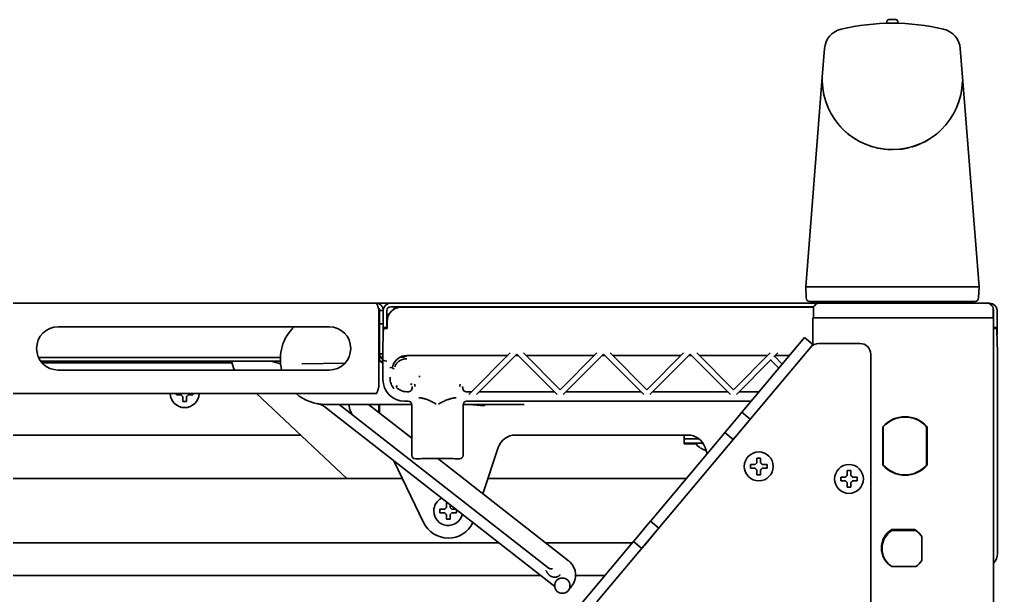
# Model space of a CAD drawing. Header units: inches. Extents: x 885 to 6823, y 710 to 5493.
# Drawn here: x 2995.1 to 3265.9, y 5333.2 to 5492.6 of the extents above; entities that cross this region are included whole.
import ezdxf

# ---------------------------------------------------------------- set-up
doc = ezdxf.new("R2010")
doc.units = ezdxf.units.IN
doc.layers.add('1', color=7, linetype='Continuous', true_color=0xffffff)

msp = doc.modelspace()

# ---------------------------------------------------------------- linework, layer by layer
at = {"layer": '1', "color": 7, "linetype": 'Continuous', "lineweight": 35}
for p, q in [((3235.28, 5492.07), (3235.28, 5491.81)), ((3238.28, 5491.81), (3238.28, 5492.07)), ((3217.98, 5484.56), (3217.35, 5476.63)), ((3256.21, 5476.63), (3255.58, 5484.56)), ((3217.35, 5476.63), (3212.79, 5418.58)), ((3217.35, 5476.63), (3217.36, 5475.58)), ((3256.21, 5476.63), (3260.78, 5418.58)), ((3221.32, 5464.25), (3221.32, 5464.25)), ((3221.32, 5464.25), (3221.32, 5464.25)), ((3221.32, 5464.25), (3221.32, 5464.25)), ((3221.32, 5464.25), (3221.32, 5464.25)), ((3221.32, 5464.25), (3221.32, 5464.25)), ((3221.32, 5464.25), (3221.32, 5464.25)), ((3221.32, 5464.25), (3221.32, 5464.25)), ((3221.32, 5464.25), (3221.32, 5464.25)), ((3221.32, 5464.25), (3221.32, 5464.25)), ((3221.32, 5464.25), (3221.32, 5464.25)), ((3221.32, 5464.25), (3221.32, 5464.25)), ((3221.32, 5464.25), (3221.32, 5464.25)), ((3221.32, 5464.25), (3221.32, 5464.25)), ((3221.32, 5464.25), (3221.32, 5464.25)), ((3221.32, 5464.25), (3221.32, 5464.25)), ((3221.32, 5464.25), (3221.32, 5464.25)), ((3221.32, 5464.25), (3221.32, 5464.25)), ((3221.32, 5464.25), (3221.32, 5464.25)), ((3221.32, 5464.25), (3221.32, 5464.25)), ((3221.32, 5464.25), (3221.32, 5464.25)), ((3221.32, 5464.25), (3221.32, 5464.25)), ((3221.32, 5464.25), (3221.32, 5464.25)), ((3221.32, 5464.25), (3221.32, 5464.25)), ((3221.32, 5464.25), (3221.32, 5464.25)), ((3221.32, 5464.25), (3221.32, 5464.25)), ((3221.32, 5464.25), (3221.32, 5464.25)), ((3221.32, 5464.25), (3221.32, 5464.25)), ((3221.32, 5464.25), (3221.32, 5464.25)), ((3242.29, 5457.38), (3242.3, 5457.38)), ((3234.48, 5456.72), (3234.66, 5456.7)), ((3234.66, 5456.7), (3234.67, 5456.7)), ((3235.49, 5456.62), (3235.6, 5456.62)), ((3236.74, 5456.58), (3236.76, 5456.58)), ((3241.39, 5457.14), (3241.4, 5457.14)), ((3212.79, 5418.58), (3212.89, 5415.55)), ((3237.3, 5418.58), (3236.26, 5418.58)), ((3260.78, 5418.58), (3260.67, 5415.55)), ((3093.78, 5414.08), (2789.78, 5414.08)), ((2998.33, 5414.08), (2998.33, 5414.26)), ((3000.62, 5414.26), (3000.62, 5414.08)), ((3002.43, 5414.08), (3002.43, 5414.18)), ((3003.83, 5414.08), (3003.83, 5414.18)), ((3004.25, 5414.08), (3004.25, 5414.18)), ((3006.71, 5414.08), (3006.71, 5414.26)), ((3009.48, 5414.08), (3009.48, 5414.26)), ((3031.24, 5414.08), (3031.24, 5414.26)), ((3093.78, 5414.08), (3094.28, 5414.08)), ((3094.28, 5414.08), (3097.78, 5414.08)), ((3216.32, 5414.08), (3097.78, 5414.08)), ((3216.04, 5414.58), (3216.04, 5414.08)), ((3216.32, 5414.08), (3216.51, 5414.08)), ((3263.06, 5414.08), (3216.51, 5414.08)), ((3227.45, 5414.13), (3227.45, 5414.08)), ((3227.55, 5414.08), (3227.55, 5414.08)), ((3227.55, 5414.08), (3227.55, 5414.08)), ((3237.3, 5414.58), (3236.26, 5414.58)), ((3257.52, 5414.08), (3257.52, 5414.58)), ((3263.24, 5414.08), (3263.06, 5414.08)), ((3263.78, 5414.08), (3263.24, 5414.08)), ((3094.58, 5412.08), (3094.58, 5391.08)), ((3094.78, 5408.33), (3094.78, 5412.08)), ((3095.78, 5412.08), (3094.78, 5412.08)), ((3095.78, 5408.33), (3095.78, 5412.08)), ((3096.78, 5412.08), (3096.78, 5407.83)), ((3097.9, 5411.7), (3097.62, 5411.42)), ((3214.99, 5413.08), (3097.78, 5413.08)), ((3098.44, 5412.25), (3098.17, 5411.97)), ((3214.96, 5413.01), (3100.86, 5413.01)), ((3180.78, 5413.01), (3180.78, 5413.08)), ((3214.91, 5412.67), (3214.91, 5410.08)), ((3215.61, 5413.79), (3215.2, 5413.37)), ((3264.36, 5413.37), (3263.95, 5413.79)), ((3264.66, 5410.08), (3264.66, 5412.67)), ((3264.78, 5410.08), (3264.78, 5412.08)), ((3265.78, 5412.08), (3265.78, 5405.33)), ((3265.78, 5407.83), (3265.78, 5412.08)), ((3094.59, 5409.34), (3094.61, 5409.42)), ((3094.78, 5409.58), (3094.73, 5409.58)), ((3096.83, 5409.58), (3096.78, 5409.58)), ((3096.86, 5409.01), (3096.86, 5407.08)), ((3216.58, 5410.08), (3214.78, 5410.08)), ((3214.78, 5402.45), (3214.78, 5410.08)), ((3216.58, 5410.08), (3216.51, 5410.08)), ((3262.98, 5410.08), (3216.58, 5410.08)), ((3264.78, 5410.08), (3262.98, 5410.08)), ((3264.66, 5410.08), (3263.06, 5410.08)), ((3264.78, 5260.05), (3264.78, 5410.08)), ((3005.78, 5407.58), (3080.78, 5407.58)), ((3094.78, 5400.08), (3094.78, 5408.33)), ((3095.78, 5408.33), (3094.78, 5408.33)), ((3095.7, 5400.5), (3095.8, 5406.36)), ((3095.78, 5408.33), (3095.78, 5407.83)), ((3095.78, 5407.83), (3095.78, 5407.33)), ((3096.78, 5407.33), (3095.78, 5407.33)), ((3095.78, 5405.33), (3095.78, 5407.33)), ((3095.84, 5406.98), (3095.81, 5406.78)), ((3096.59, 5407.08), (3096.86, 5407.08)), ((3096.78, 5407.33), (3096.78, 5407.83)), ((3096.78, 5407.08), (3096.78, 5407.33)), ((3264.78, 5407.33), (3265.78, 5407.33)), ((3264.97, 5407.08), (3264.78, 5407.08)), ((3265.72, 5406.98), (3265.75, 5406.78)), ((3265.76, 5406.36), (3265.86, 5400.5)), ((3265.78, 5407.33), (3265.78, 5407.83)), ((3265.78, 5407.04), (3265.78, 5407.33)), ((3265.78, 5405.33), (3265.78, 5407.04)), ((3094.58, 5405.48), (3094.78, 5405.48)), ((3212.48, 5404.58), (3210.55, 5402.28)), ((3214.78, 5402.65), (3212.48, 5404.58)), ((3213.98, 5403.42), (3213.86, 5403.42)), ((3213.98, 5403.33), (3213.98, 5403.42)), ((3213.98, 5403.42), (3214.12, 5403.21)), ((3130.97, 5400.33), (3119.47, 5388.83)), ((3134.59, 5400.33), (3144.78, 5390.14)), ((3144.78, 5390.14), (3154.97, 5400.33)), ((3154.98, 5331.39), (3214.12, 5401.87)), ((3158.59, 5400.33), (3168.78, 5390.14)), ((3168.78, 5390.14), (3178.97, 5400.33)), ((3182.59, 5400.33), (3192.78, 5390.14)), ((3192.78, 5390.14), (3202.97, 5400.33)), ((3195.77, 5384.66), (3210.55, 5402.28)), ((3205.09, 5400.33), (3203.97, 5399.21)), ((3214.78, 5402.65), (3214.12, 5401.87)), ((3214.62, 5402.46), (3214.67, 5402.38)), ((3216.42, 5402.94), (3227.78, 5402.94)), ((3000.33, 5399.08), (3067.29, 5399.08)), ((3000.91, 5398.08), (3067.29, 5398.08)), ((3067.35, 5397.29), (3064.71, 5398.08)), ((3094.78, 5400.08), (3094.78, 5398.58)), ((3095.69, 5400.08), (3094.78, 5400.08)), ((3095.68, 5399.45), (3095.05, 5399.08)), ((3095.68, 5392.98), (3095.68, 5397.67)), ((3100.48, 5399.16), (3100.52, 5399.08)), ((3100.58, 5399.08), (3100.58, 5399.21)), ((3100.68, 5399.25), (3100.68, 5399.08)), ((3100.74, 5399.08), (3100.88, 5399.33)), ((3101.46, 5399.18), (3100.79, 5399.18)), ((3101.3, 5399.46), (3101.52, 5399.08)), ((3101.58, 5399.08), (3101.58, 5399.49)), ((3101.76, 5399.53), (3101.82, 5399.55)), ((3101.82, 5399.55), (3101.82, 5399.56)), ((3101.82, 5399.55), (3101.98, 5399.28)), ((3101.98, 5399.28), (3101.98, 5399.57)), ((3102.08, 5399.28), (3102.26, 5399.58)), ((3102.08, 5399.28), (3102.08, 5399.58)), ((3130.22, 5399.58), (3102.28, 5399.58)), ((3132.78, 5400.02), (3121.59, 5388.83)), ((3133.22, 5399.58), (3132.34, 5399.58)), ((3143.97, 5388.83), (3132.78, 5400.02)), ((3154.22, 5399.58), (3135.34, 5399.58)), ((3156.78, 5400.02), (3145.59, 5388.83)), ((3157.22, 5399.58), (3156.34, 5399.58)), ((3167.97, 5388.83), (3156.78, 5400.02)), ((3178.22, 5399.58), (3159.34, 5399.58)), ((3180.78, 5400.02), (3169.59, 5388.83)), ((3181.22, 5399.58), (3180.34, 5399.58)), ((3191.97, 5388.83), (3180.78, 5400.02)), ((3202.22, 5399.58), (3183.34, 5399.58)), ((3203.26, 5398.51), (3193.59, 5388.83)), ((3205.34, 5396.07), (3203.09, 5398.33)), ((3204.15, 5399.39), (3206.31, 5397.23)), ((3208.29, 5399.58), (3204.34, 5399.58)), ((3230.78, 5399.94), (3230.78, 5322.94)), ((3265.89, 5397.67), (3265.89, 5344.86)), ((3001.31, 5397.58), (3053.91, 5397.58)), ((3080.78, 5395.58), (3005.78, 5395.58)), ((3085.16, 5397.48), (3073.28, 5397.28)), ((3097.58, 5396.28), (3098.3, 5396.17)), ((3105.78, 5393.57), (3105.78, 5393.94)), ((3102.28, 5389.58), (3102.78, 5389.58)), ((3118.78, 5389.58), (3120.22, 5389.58)), ((3122.34, 5389.58), (3143.22, 5389.58)), ((3146.34, 5389.58), (3167.22, 5389.58)), ((3170.34, 5389.58), (3191.22, 5389.58)), ((3194.34, 5389.58), (3199.9, 5389.58)), ((3093.78, 5389.08), (2789.78, 5389.08)), ((3038.48, 5388.68), (3038.48, 5389.08)), ((3043.08, 5389.08), (3043.08, 5388.68)), ((3085.68, 5365.58), (3060.69, 5389.08)), ((3101.67, 5386.98), (3102.68, 5386.98)), ((3118.88, 5386.98), (3197.71, 5386.98)), ((3143.27, 5335.65), (3079.71, 5385.31)), ((3103.67, 5386.08), (3079.78, 5386.08)), ((3083.6, 5386.08), (3141.39, 5340.93)), ((3103.68, 5376.74), (3091.72, 5386.08)), ((3094.53, 5383.88), (3094.53, 5386.08)), ((3094.78, 5386.08), (3094.78, 5383.69)), ((3103.68, 5385.98), (3103.68, 5371.98)), ((3134.78, 5386.08), (3117.89, 5386.08)), ((3117.89, 5385.98), (3117.89, 5371.98)), ((3119.51, 5386.08), (3123.83, 5385.7)), ((3123.83, 5385.7), (3123.86, 5386.08)), ((3195.77, 5384.66), (3195.13, 5383.9)), ((3194.48, 5383.13), (3191.05, 5379.04)), ((3195.13, 5383.9), (3194.48, 5383.13)), ((3197.43, 5381.97), (3195.13, 5383.9)), ((3191.05, 5379.04), (3190.4, 5378.27)), ((3196.78, 5381.2), (3193.34, 5377.11)), ((3234.18, 5369.25), (3234.18, 5379.91)), ((3234.28, 5369.29), (3234.28, 5379.87)), ((3246.28, 5379.87), (3246.28, 5369.29)), ((3246.38, 5379.91), (3246.38, 5369.25)), ((2810.64, 5377.58), (3072.92, 5377.58)), ((3132.38, 5377.58), (3180.18, 5377.58)), ((3189.76, 5377.5), (3170.48, 5354.52)), ((3179.08, 5376.58), (3179.08, 5377.58)), ((3179.08, 5376.58), (3183.08, 5376.58)), ((3179.08, 5376.58), (3179.08, 5375.38)), ((3183.08, 5376.58), (3179.08, 5376.58)), ((3183.18, 5376.58), (3183.08, 5376.58)), ((3183.18, 5376.58), (3183.08, 5376.58)), ((3190.4, 5378.27), (3189.76, 5377.5)), ((3192.7, 5376.34), (3190.4, 5378.27)), ((3123.36, 5361.36), (3127.64, 5374.17)), ((3183.08, 5375.38), (3179.08, 5375.38)), ((3179.08, 5375.38), (3179.08, 5375.18)), ((3182.39, 5375.18), (3179.08, 5375.18)), ((3184.32, 5375.38), (3183.08, 5375.38)), ((3183.78, 5373.9), (3183.78, 5373.94)), ((3184.92, 5374.17), (3185.5, 5372.43)), ((3185.08, 5373.39), (3185.18, 5373.38)), ((3105.28, 5370.98), (3104.68, 5370.98)), ((3105.78, 5370.99), (3105.78, 5371.03)), ((3118.45, 5365.2), (3110.87, 5371.12)), ((3115.78, 5370.99), (3115.78, 5371.03)), ((3116.89, 5370.98), (3116.28, 5370.98)), ((3098.73, 5370.45), (3106.93, 5353.39)), ((3197.48, 5368.92), (3197.48, 5369.42)), ((3197.48, 5368.42), (3197.48, 5368.92)), ((3202.08, 5369.42), (3202.08, 5368.92)), ((3202.08, 5368.92), (3202.08, 5368.42)), ((3101.06, 5365.58), (2782.5, 5365.58)), ((3118.45, 5365.2), (3120.66, 5363.47)), ((3179.75, 5365.58), (3124.77, 5365.58)), ((3222.48, 5365.44), (3222.48, 5365.94)), ((3222.48, 5364.94), (3222.48, 5365.44)), ((3227.08, 5365.94), (3227.08, 5365.44)), ((3227.08, 5365.44), (3227.08, 5364.94)), ((3120.66, 5363.47), (3145.32, 5344.2)), ((3111.48, 5356.58), (3111.48, 5357.08)), ((3113.28, 5358.88), (3113.47, 5358.88)), ((3111.48, 5356.08), (3111.48, 5356.58)), ((3116.08, 5356.89), (3116.08, 5356.58)), ((3116.08, 5356.58), (3116.08, 5356.08)), ((3170.48, 5354.52), (3169.83, 5353.76)), ((3169.19, 5352.99), (3165.75, 5348.89)), ((3169.83, 5353.76), (3169.19, 5352.99)), ((3172.13, 5351.83), (3169.83, 5353.76)), ((3165.75, 5348.89), (3165.11, 5348.13)), ((3171.49, 5351.06), (3168.05, 5346.96)), ((3236.61, 5351.48), (3242.96, 5351.48)), ((3243.25, 5351.18), (3236.61, 5351.18)), ((3244.93, 5342.87), (3244.93, 5349.5)), ((2755.76, 5347.73), (3127.8, 5347.73)), ((3140.8, 5347.73), (3164.78, 5347.73)), ((3149.68, 5329.74), (3164.47, 5347.36)), ((3165.11, 5348.13), (3164.47, 5347.36)), ((3167.41, 5346.2), (3165.11, 5348.13)), ((3233.93, 5346.18), (3233.75, 5346.33)), ((3145.32, 5344.2), (3147.11, 5342.8)), ((3234.46, 5343.72), (3234.23, 5343.92)), ((3236.61, 5341.18), (3243.25, 5341.18)), ((3236.61, 5341.18), (3236.61, 5341.18)), ((2744.24, 5338.73), (3139.32, 5338.73)), ((3149.03, 5338.73), (3157.23, 5338.73))]:
    msp.add_line(p, q, dxfattribs=at)
for centre, radius in [((3199.78, 5368.92), 4), ((3224.78, 5365.44), 4), ((3145.38, 5335.91), 2.12)]:
    msp.add_circle(centre, radius, dxfattribs=at)
for centre, radius, start, end in [((3235.78, 5492.07), 0.5, 90.9471, 180), ((3236.78, 5431.58), 61, 89.0529, 90.9471), ((3237.78, 5492.07), 0.5, 0, 89.0529), ((3223.96, 5484.09), 6, 103.308, 175.5), ((3236.78, 5429.88), 61.7, 76.692, 103.308), ((3235.03, 5491.81), 0.25, 275.9018, 0), ((3238.53, 5491.81), 0.25, 180, 263.2176), ((3249.6, 5484.09), 6, 4.5, 76.692), ((3236.78, 5476), 19.42, 181.246, 358.754), ((3097.78, 5412.08), 2, 90, 180), ((3213.89, 5415.58), 1, 182, 270), ((3216.32, 5413.08), 1, 90, 135), ((3259.67, 5415.58), 1, 270, 358), ((3263.24, 5413.08), 1, 45, 90), ((3263.78, 5412.08), 2, 0, 90), ((3097.78, 5412.08), 1, 90, 180), ((3187.79, 5411.08), 2, 73.6105, 90), ((3208.77, 5411.08), 2, 90, 106.3895), ((3213.78, 5411.08), 2, 74.212, 90), ((3215.91, 5412.67), 1, 135, 180), ((3263.66, 5412.67), 1, 0, 45), ((3263.78, 5412.08), 1, 0, 28.9561), ((3005.78, 5401.58), 6, 90, 270), ((3079.78, 5398.58), 12.5, 133.9458, 193.8858), ((3080.78, 5401.58), 6, 270, 90), ((3216.42, 5399.94), 3, 90, 140), ((3227.78, 5399.94), 3, 0, 90), ((3061.78, 5399.04), 8, 186.8806, 205.6126), ((3096.78, 5400.08), 2, 210, 270), ((3102.28, 5395.58), 4, 90, 160.7779), ((3101.5, 5400.23), 0.75, 270, 290), ((3102.28, 5393.58), 4, 244.1432, 270), ((3102.78, 5390.58), 1, 270, 342.5901), ((3126.71, 5391), 9.68, 176.1929, 179.7923), ((3118.78, 5390.58), 1, 197.4099, 270), ((3040.78, 5389.18), 4, 181.4344, 358.5713), ((3079.78, 5398.58), 12.5, 229.4625, 270), ((3076.64, 5381.37), 5, 52, 79.6498), ((3240.28, 5374.58), 8.1, 41.1416, 138.8584), ((3240.28, 5374.58), 8, 41.4096, 138.5904), ((3132.38, 5372.58), 5, 90, 161.5159), ((3180.18, 5372.58), 5, 18.4841, 90), ((3186.28, 5378), 4.8, 213.082, 238.6273), ((3240.28, 5374.58), 8.1, 221.1416, 318.8584), ((3240.28, 5374.58), 8, 221.4096, 318.5904), ((3113.78, 5356.58), 4, 117.4387, 180), ((3113.78, 5356.58), 4, 180, 346.5619), ((3113.78, 5356.68), 7.6, 205.6768, 334.0256), ((3239.78, 5346.33), 6.05, 121.6532, 238.3468), ((3239.93, 5346.18), 6, 123.5573, 236.4427), ((3253.28, 5353.58), 10.66, 191.3638, 193.0143), ((3239.78, 5346.33), 6.05, 31.6532, 58.3468), ((3239.93, 5346.18), 6, 33.5573, 56.4427), ((3144.04, 5338.86), 5, 321.5879, 45.8177), ((3239.93, 5346.18), 6, 303.5573, 326.4427), ((3226.31, 5273.62), 100, 141.5879, 142.4179)]:
    msp.add_arc(centre, radius, start, end, dxfattribs=at)
for centre, major_axis, ratio, start_param, end_param in [((3100.86, 5409.01), (-2.83, 2.83), 0.999695, 5.497939, 7.068431), ((3099.03, 5410), (1.85, -0.77), 0.999955, 2.748909, 3.534276), ((3099.86, 5410.83), (0.77, -1.85), 0.999955, 2.748909, 3.534276), ((3095.82, 5405.3), (0, -1.5), 0.017455, 3.281219, 3.926991), ((3096.59, 5406.98), (0.75, 0), 0.140541, 1.570796, 3.124139), ((3264.97, 5406.98), (0.75, 0), 0.140541, 0.017453, 1.570796), ((3265.74, 5405.3), (0, -1.5), 0.017455, 2.356194, 3.001966), ((3095.75, 5397.67), (0, -4), 0.017455, 3.926991, 4.712389), ((3265.82, 5397.67), (0, -4), 0.017455, 1.570796, 2.356194), ((3098.79, 5396.1), (0.486, -0.116), 0.35106, 3.384513, 4.795818), ((3101.68, 5392.98), (4.24, 4.24), 0.999695, 2.356347, 3.926839), ((3109.85, 5400.08), (-11.14, -9.63), 0.512356, 5.866763, 6.300074), ((3099.68, 5391.18), (0.343, 0.363), 0.244008, 1.318023, 2.872257), ((3103.35, 5391.57), (-0.499, 0.027), 0.287315, 3.530472, 4.728208), ((3102.68, 5385.98), (0.707, 0.707), 0.999695, 5.497939, 7.068431), ((3118.89, 5385.98), (0.707, -0.707), 0.999695, 2.356347, 3.926839), ((3104.68, 5371.98), (-0.707, -0.707), 0.999695, 5.497939, 7.068431), ((3105.28, 5370.99), (0.5, 0), 0.017455, 4.712389, 6.283185), ((3110.78, 5371.03), (5, 0), 0.017455, 0, 3.141593), ((3116.28, 5370.99), (0.5, 0), 0.017455, 3.141593, 4.712389), ((3116.88, 5371.98), (-0.707, 0.707), 0.999695, 2.356347, 3.926839), ((3261.88, 5344.86), (3.46, -2), 0.999797, 6.045282, 6.806696)]:
    msp.add_ellipse(centre, major_axis=major_axis, ratio=ratio, start_param=start_param, end_param=end_param, dxfattribs=at)
for points, knots in [([(3221.73, 5463.72), (3221.74, 5463.72), (3221.79, 5463.66), (3221.85, 5463.58), (3221.9, 5463.52)], [0, 0, 0, 0, 0.075441, 1, 1, 1, 1]), ([(3221.83, 5463.61), (3221.91, 5463.52), (3222.05, 5463.34), (3222.26, 5463.1), (3222.43, 5462.92), (3222.5, 5462.84), (3222.51, 5462.82), (3222.52, 5462.82)], [0, 0, 0, 0, 0.2265, 0.456481, 0.686755, 0.919329, 1, 1, 1, 1]), ([(3223.83, 5461.53), (3223.91, 5461.46), (3224.07, 5461.32), (3224.28, 5461.14), (3224.38, 5461.05), (3224.4, 5461.04)], [0, 0, 0, 0, 0.479825, 0.929008, 1, 1, 1, 1]), ([(3224.4, 5461.04), (3224.5, 5460.96), (3224.68, 5460.81), (3224.91, 5460.63), (3225.03, 5460.54), (3225.06, 5460.52), (3225.07, 5460.51)], [0, 0, 0, 0, 0.301049, 0.607571, 0.918471, 1, 1, 1, 1]), ([(3248.47, 5460.49), (3248.47, 5460.49), (3248.47, 5460.49), (3248.47, 5460.49), (3248.47, 5460.49), (3248.47, 5460.49), (3248.47, 5460.49), (3248.48, 5460.5), (3248.57, 5460.57), (3248.69, 5460.66), (3248.78, 5460.73), (3248.78, 5460.74)], [0, 0, 0, 0, 0.000298, 0.002083, 0.004744, 0.010216, 0.027519, 0.164567, 0.568385, 0.993634, 1, 1, 1, 1]), ([(3248.78, 5460.74), (3248.87, 5460.8), (3249.04, 5460.94), (3249.25, 5461.11), (3249.35, 5461.2), (3249.37, 5461.21)], [0, 0, 0, 0, 0.485732, 0.936468, 1, 1, 1, 1]), ([(3249.37, 5461.21), (3249.46, 5461.29), (3249.64, 5461.45), (3249.84, 5461.63), (3249.93, 5461.71), (3249.96, 5461.73)], [0, 0, 0, 0, 0.360216, 0.72698, 1, 1, 1, 1]), ([(3226.13, 5459.76), (3226.13, 5459.76), (3226.13, 5459.76), (3226.13, 5459.76), (3226.13, 5459.76), (3226.13, 5459.76), (3226.14, 5459.76), (3226.21, 5459.71), (3226.43, 5459.57), (3226.75, 5459.37), (3227.09, 5459.17), (3227.29, 5459.06), (3227.37, 5459.01)], [0, 0, 0, 0, 0.001096, 0.002536, 0.005093, 0.011616, 0.042727, 0.243581, 0.454099, 0.659482, 0.858506, 1, 1, 1, 1]), ([(3227.27, 5459.07), (3227.3, 5459.05), (3227.45, 5458.97), (3227.69, 5458.84), (3227.93, 5458.72), (3228.02, 5458.67), (3228.04, 5458.66), (3228.04, 5458.66)], [0, 0, 0, 0, 0.070453, 0.339318, 0.610965, 0.889152, 1, 1, 1, 1]), ([(3230.43, 5457.65), (3230.54, 5457.61), (3230.77, 5457.54), (3231.06, 5457.44), (3231.23, 5457.39), (3231.27, 5457.38), (3231.27, 5457.38)], [0, 0, 0, 0, 0.219886, 0.49624, 0.781507, 1, 1, 1, 1]), ([(3230.49, 5457.63), (3230.52, 5457.62), (3230.62, 5457.59), (3230.7, 5457.56), (3230.75, 5457.54)], [0, 0, 0, 0, 0.405744, 1, 1, 1, 1]), ([(3242.3, 5457.38), (3242.3, 5457.38), (3242.3, 5457.38), (3242.33, 5457.39), (3242.48, 5457.44), (3242.8, 5457.54), (3243.21, 5457.67), (3243.54, 5457.79), (3243.69, 5457.85), (3243.71, 5457.86)], [0, 0, 0, 0, 0.015661, 0.120785, 0.323467, 0.543025, 0.755949, 0.960795, 1, 1, 1, 1]), ([(3243.71, 5457.86), (3243.82, 5457.9), (3244.04, 5457.99), (3244.33, 5458.11), (3244.49, 5458.18), (3244.53, 5458.19), (3244.53, 5458.19)], [0, 0, 0, 0, 0.219256, 0.495411, 0.780461, 1, 1, 1, 1]), ([(3243.77, 5457.88), (3243.81, 5457.9), (3243.87, 5457.92), (3243.93, 5457.95), (3243.96, 5457.96)], [0, 0, 0, 0, 0.563429, 1, 1, 1, 1]), ([(3245.52, 5458.66), (3245.52, 5458.66), (3245.52, 5458.66), (3245.53, 5458.67), (3245.59, 5458.7), (3245.79, 5458.8), (3246.1, 5458.96), (3246.47, 5459.17), (3246.7, 5459.31), (3246.82, 5459.38)], [0, 0, 0, 0, 0.003456, 0.044306, 0.195397, 0.401455, 0.605823, 0.80623, 1, 1, 1, 1]), ([(3245.52, 5458.66), (3245.52, 5458.66), (3245.52, 5458.66), (3245.52, 5458.66), (3245.52, 5458.66), (3245.52, 5458.66), (3245.53, 5458.66), (3245.6, 5458.7), (3245.84, 5458.82), (3246.17, 5459), (3246.51, 5459.19), (3246.71, 5459.31), (3246.79, 5459.36)], [0, 0, 0, 0, 0.001097, 0.002537, 0.005095, 0.011626, 0.042797, 0.243592, 0.454099, 0.659482, 0.858505, 1, 1, 1, 1]), ([(3246.82, 5459.38), (3246.82, 5459.38), (3246.93, 5459.44), (3247.12, 5459.57), (3247.34, 5459.7), (3247.42, 5459.76), (3247.43, 5459.76), (3247.43, 5459.76)], [0, 0, 0, 0, 0.001194, 0.299583, 0.601614, 0.911685, 1, 1, 1, 1]), ([(3232.21, 5457.13), (3232.23, 5457.12), (3232.31, 5457.1), (3232.49, 5457.06), (3232.69, 5457.02), (3232.77, 5457)], [0, 0, 0, 0, 0.206058, 0.712949, 1, 1, 1, 1]), ([(3235.51, 5456.62), (3235.52, 5456.62), (3235.58, 5456.62), (3235.83, 5456.6), (3236.07, 5456.59), (3236.18, 5456.59)], [0, 0, 0, 0, 0.295619, 0.684334, 1, 1, 1, 1]), ([(3236.17, 5456.59), (3236.15, 5456.59), (3236.09, 5456.59), (3235.98, 5456.6), (3235.82, 5456.6), (3235.68, 5456.61), (3235.6, 5456.61), (3235.57, 5456.62)], [0, 0, 0, 0, 0.064752, 0.30597, 0.547188, 0.788406, 1, 1, 1, 1]), ([(3235.85, 5456.6), (3235.86, 5456.6), (3235.92, 5456.6), (3236.02, 5456.59), (3236.15, 5456.59), (3236.27, 5456.59), (3236.34, 5456.58), (3236.37, 5456.58)], [0, 0, 0, 0, 0.070516, 0.318213, 0.565911, 0.813608, 1, 1, 1, 1]), ([(3236.56, 5456.58), (3236.67, 5456.58), (3236.8, 5456.58), (3236.92, 5456.58), (3236.93, 5456.58)], [0, 0, 0, 0, 0.911097, 1, 1, 1, 1]), ([(3238.89, 5456.7), (3238.89, 5456.7), (3238.89, 5456.7), (3238.9, 5456.7), (3239, 5456.71), (3239.28, 5456.74), (3239.7, 5456.8), (3240.16, 5456.88), (3240.62, 5456.96), (3241.01, 5457.05), (3241.29, 5457.11), (3241.38, 5457.13), (3241.39, 5457.14)], [0, 0, 0, 0, 0.002523, 0.035333, 0.143707, 0.276712, 0.393433, 0.517179, 0.63609, 0.754162, 0.875756, 1, 1, 1, 1]), ([(3238.95, 5456.7), (3238.97, 5456.71), (3239.04, 5456.71), (3239.22, 5456.73), (3239.43, 5456.76), (3239.51, 5456.78)], [0, 0, 0, 0, 0.206056, 0.712948, 1, 1, 1, 1]), ([(3236.26, 5418.58), (3233.08, 5418.58), (3226.85, 5418.58), (3219.09, 5418.58), (3213.98, 5418.58), (3212.79, 5418.58), (3212.79, 5418.58)], [0, 0, 0, 0, 0.250017, 0.500033, 0.75005, 1, 1, 1, 1]), ([(3236.26, 5414.58), (3236.16, 5414.58), (3236.07, 5414.58), (3235.88, 5414.58), (3235.79, 5414.58), (3235.51, 5414.58), (3235.32, 5414.58), (3234.76, 5414.58), (3234.39, 5414.58), (3233.28, 5414.58), (3232.54, 5414.58), (3231.08, 5414.58), (3230.36, 5414.58), (3229.29, 5414.58), (3228.93, 5414.58), (3228.49, 5414.58), (3228.4, 5414.58), (3228.23, 5414.58), (3227.96, 5414.58), (3227.7, 5414.58), (3226.84, 5414.58), (3226.16, 5414.58), (3225.18, 5414.58), (3224.86, 5414.58), (3224.38, 5414.58), (3224.22, 5414.58), (3223.9, 5414.58), (3223.75, 5414.58), (3222.97, 5414.58), (3222.38, 5414.58), (3221.25, 5414.58), (3220.71, 5414.58), (3219.93, 5414.58), (3219.68, 5414.58), (3219.38, 5414.58), (3219.32, 5414.58), (3219.2, 5414.58), (3219.02, 5414.58), (3218.84, 5414.58), (3218.27, 5414.58), (3217.84, 5414.58), (3217.06, 5414.58), (3216.69, 5414.58), (3216.28, 5414.58), (3216.16, 5414.58), (3216.04, 5414.58), (3215.96, 5414.58), (3215.93, 5414.58), (3215.74, 5414.58), (3215.6, 5414.58), (3215.2, 5414.58), (3214.97, 5414.58), (3214.58, 5414.58), (3214.42, 5414.58), (3214.22, 5414.58), (3214.16, 5414.58), (3214.09, 5414.58), (3214.07, 5414.58), (3214.02, 5414.58), (3214.01, 5414.58), (3213.92, 5414.58), (3213.89, 5414.58), (3213.89, 5414.58)], [0, 0, 0, 0, 0.007815, 0.007815, 0.01563, 0.01563, 0.031259, 0.031259, 0.062519, 0.062519, 0.125037, 0.125037, 0.187556, 0.187556, 0.218815, 0.218815, 0.22663, 0.22663, 0.234444, 0.250074, 0.250074, 0.312593, 0.312593, 0.343852, 0.343852, 0.359482, 0.359482, 0.375111, 0.375111, 0.43763, 0.43763, 0.500148, 0.500148, 0.531408, 0.531408, 0.539222, 0.539222, 0.547037, 0.562667, 0.562667, 0.625185, 0.625185, 0.687704, 0.687704, 0.703333, 0.711148, 0.711148, 0.718963, 0.718963, 0.750222, 0.750222, 0.812741, 0.812741, 0.875259, 0.875259, 0.906519, 0.906519, 0.922148, 0.922148, 0.937778, 0.937778, 1, 1, 1, 1]), ([(3259.67, 5414.58), (3259.67, 5414.58), (3259.64, 5414.58), (3259.56, 5414.58), (3259.54, 5414.58), (3259.5, 5414.58), (3259.47, 5414.58), (3259.4, 5414.58), (3259.34, 5414.58), (3259.15, 5414.58), (3258.98, 5414.58), (3258.59, 5414.58), (3258.36, 5414.58), (3257.84, 5414.58), (3257.54, 5414.58), (3257.17, 5414.58), (3257.12, 5414.58), (3257.04, 5414.58), (3256.91, 5414.58), (3256.77, 5414.58), (3256.59, 5414.58), (3256.5, 5414.58), (3256.31, 5414.58), (3256.21, 5414.58), (3255.71, 5414.58), (3255.29, 5414.58), (3254.38, 5414.58), (3253.89, 5414.58), (3253.12, 5414.58), (3252.85, 5414.58), (3252.51, 5414.58), (3252.44, 5414.58), (3252.31, 5414.58), (3252.1, 5414.58), (3251.89, 5414.58), (3251.17, 5414.58), (3250.58, 5414.58), (3249.36, 5414.58), (3248.72, 5414.58), (3247.9, 5414.58), (3247.65, 5414.58), (3247.4, 5414.58), (3247.23, 5414.58), (3247.15, 5414.58), (3246.72, 5414.58), (3246.38, 5414.58), (3245.35, 5414.58), (3244.65, 5414.58), (3243.23, 5414.58), (3242.51, 5414.58), (3241.41, 5414.58), (3241.04, 5414.58), (3240.49, 5414.58), (3240.3, 5414.58), (3239.93, 5414.58), (3239.74, 5414.58), (3238.8, 5414.58), (3238.06, 5414.58), (3237.3, 5414.58)], [0, 0, 0, 0, 0.0625, 0.0625, 0.078125, 0.078125, 0.09375, 0.09375, 0.125, 0.125, 0.1875, 0.1875, 0.25, 0.25, 0.3125, 0.3125, 0.320313, 0.320313, 0.328125, 0.34375, 0.34375, 0.359375, 0.359375, 0.375, 0.375, 0.4375, 0.4375, 0.5, 0.5, 0.53125, 0.53125, 0.539063, 0.539063, 0.546875, 0.5625, 0.5625, 0.625, 0.625, 0.6875, 0.6875, 0.703125, 0.710938, 0.710938, 0.71875, 0.71875, 0.75, 0.75, 0.8125, 0.8125, 0.875, 0.875, 0.90625, 0.90625, 0.921875, 0.921875, 0.9375, 0.9375, 1, 1, 1, 1]), ([(3094.78, 5412.08), (3094.78, 5412.1), (3094.78, 5412.14), (3094.77, 5412.19), (3094.77, 5412.24), (3094.76, 5412.3), (3094.74, 5412.35), (3094.73, 5412.4), (3094.71, 5412.45), (3094.69, 5412.5), (3094.66, 5412.55), (3094.64, 5412.6), (3094.61, 5412.64), (3094.58, 5412.69), (3094.54, 5412.73), (3094.51, 5412.77), (3094.47, 5412.81), (3094.43, 5412.84), (3094.4, 5412.87), (3094.38, 5412.88), (3094.37, 5412.89)], [0, 0, 0, 0, 0.057759, 0.115517, 0.173276, 0.231034, 0.288793, 0.346551, 0.40431, 0.462068, 0.519827, 0.577586, 0.635344, 0.693103, 0.750861, 0.80862, 0.866378, 0.924137, 0.981895, 1, 1, 1, 1]), ([(3094.78, 5411.55), (3094.78, 5411.58), (3094.78, 5411.62), (3094.77, 5411.67), (3094.76, 5411.68), (3094.75, 5411.71), (3094.75, 5411.72), (3094.75, 5411.73), (3094.74, 5411.74), (3094.73, 5411.78), (3094.71, 5411.81), (3094.68, 5411.85), (3094.67, 5411.86), (3094.65, 5411.89), (3094.62, 5411.91), (3094.6, 5411.94), (3094.58, 5411.95)], [0, 0, 0, 0, 0.222389, 0.222389, 0.333584, 0.333584, 0.389181, 0.389181, 0.444778, 0.444778, 0.667167, 0.667167, 0.778362, 0.778362, 0.889556, 1, 1, 1, 1]), ([(3094.58, 5408.62), (3094.59, 5408.61), (3094.59, 5408.6), (3094.62, 5408.55), (3094.63, 5408.52), (3094.66, 5408.46), (3094.67, 5408.44), (3094.68, 5408.4), (3094.68, 5408.39), (3094.69, 5408.37), (3094.7, 5408.35), (3094.72, 5408.29), (3094.73, 5408.23), (3094.76, 5408.14), (3094.77, 5408.1), (3094.78, 5408.06)], [0, 0, 0, 0, 0.106647, 0.106647, 0.354663, 0.354663, 0.478671, 0.478671, 0.540675, 0.540675, 0.602679, 0.602679, 0.850694, 0.850694, 1, 1, 1, 1]), ([(3096.78, 5408.06), (3096.78, 5408.05), (3096.79, 5408.04), (3096.79, 5408.01), (3096.8, 5408), (3096.8, 5407.96), (3096.81, 5407.94), (3096.82, 5407.89), (3096.83, 5407.85), (3096.84, 5407.79), (3096.85, 5407.76), (3096.86, 5407.73)], [0, 0, 0, 0, 0.09127, 0.09127, 0.256614, 0.256614, 0.421958, 0.421958, 0.752646, 0.752646, 1, 1, 1, 1]), ([(3095.74, 5398.45), (3095.73, 5398.44), (3095.7, 5398.4), (3095.64, 5398.33), (3095.57, 5398.24), (3095.49, 5398.15), (3095.42, 5398.05), (3095.35, 5397.95), (3095.28, 5397.85), (3095.24, 5397.79), (3095.22, 5397.76)], [0, 0, 0, 0, 0.06297, 0.199954, 0.336938, 0.473922, 0.610906, 0.74789, 0.884874, 1, 1, 1, 1]), ([(3098.98, 5396.51), (3099.04, 5396.68), (3099.11, 5396.83), (3099.24, 5397.05), (3099.28, 5397.12), (3099.36, 5397.23), (3099.39, 5397.28), (3099.43, 5397.33), (3099.46, 5397.36), (3099.47, 5397.38), (3099.59, 5397.53), (3099.7, 5397.65), (3099.95, 5397.87), (3100.08, 5397.97), (3100.29, 5398.11), (3100.36, 5398.16), (3100.47, 5398.22), (3100.53, 5398.25), (3100.58, 5398.29), (3100.62, 5398.3), (3100.64, 5398.31), (3100.74, 5398.36), (3100.82, 5398.4), (3100.99, 5398.46), (3101.07, 5398.49), (3101.2, 5398.53), (3101.25, 5398.55), (3101.34, 5398.57), (3101.38, 5398.58), (3101.52, 5398.62), (3101.61, 5398.63), (3101.8, 5398.66), (3101.89, 5398.67), (3102.04, 5398.68), (3102.09, 5398.69), (3102.18, 5398.69), (3102.23, 5398.69), (3102.28, 5398.69)], [0, 0, 0, 0, 0.125, 0.125, 0.1875, 0.1875, 0.21875, 0.234375, 0.234375, 0.25, 0.25, 0.375, 0.375, 0.5, 0.5, 0.5625, 0.5625, 0.59375, 0.609375, 0.609375, 0.625, 0.625, 0.6875, 0.6875, 0.75, 0.75, 0.78125, 0.78125, 0.8125, 0.8125, 0.875, 0.875, 0.9375, 0.9375, 0.96875, 0.96875, 1, 1, 1, 1]), ([(3098.3, 5396.17), (3098.33, 5396.3), (3098.36, 5396.42), (3098.42, 5396.66), (3098.46, 5396.78), (3098.5, 5396.9)], [0, 0, 0, 0, 0.5, 0.5, 1, 1, 1, 1]), ([(3100.54, 5389.98), (3100.42, 5390.04), (3100.31, 5390.1), (3100.1, 5390.22), (3099.99, 5390.29), (3099.79, 5390.44), (3099.7, 5390.51), (3099.51, 5390.67), (3099.41, 5390.76), (3099.33, 5390.85)], [0, 0, 0, 0, 0.25, 0.25, 0.5, 0.5, 0.75, 0.75, 1, 1, 1, 1]), ([(3103.78, 5390.58), (3103.78, 5390.56), (3103.78, 5390.53), (3103.78, 5390.48), (3103.77, 5390.46), (3103.76, 5390.38), (3103.75, 5390.33), (3103.73, 5390.28)], [0, 0, 0, 0, 0.25, 0.25, 0.5, 0.5, 1, 1, 1, 1]), ([(3040.28, 5386.88), (3040.28, 5387.08), (3040.28, 5387.29), (3040.28, 5387.62), (3040.28, 5387.73), (3040.28, 5387.95), (3040.28, 5388.07), (3040.28, 5388.18)], [0, 0, 0, 0, 0.5, 0.5, 0.75, 0.75, 1, 1, 1, 1]), ([(3043.08, 5388.68), (3042.88, 5388.68), (3042.67, 5388.68), (3042.34, 5388.68), (3042.23, 5388.68), (3042.01, 5388.68), (3041.9, 5388.68), (3041.78, 5388.68)], [0, 0, 0, 0, 0.5, 0.5, 0.75, 0.75, 1, 1, 1, 1]), ([(3086.34, 5386.09), (3086.33, 5386.01), (3086.33, 5385.77), (3086.35, 5385.42), (3086.4, 5385.16), (3086.42, 5385.05)], [0, 0, 0, 0, 0.244228, 0.667867, 1, 1, 1, 1]), ([(3087.21, 5383.26), (3087.23, 5383.25), (3087.27, 5383.22), (3087.29, 5383.21), (3087.27, 5383.25), (3087.21, 5383.34), (3087.12, 5383.47), (3086.97, 5383.7), (3086.75, 5384.08), (3086.52, 5384.62), (3086.43, 5385.01), (3086.39, 5385.21)], [0, 0, 0, 0, 0.062328, 0.137707, 0.212841, 0.289516, 0.36911, 0.452276, 0.628034, 0.81266, 1, 1, 1, 1]), ([(3183.78, 5373.94), (3183.98, 5373.81), (3184.19, 5373.7), (3184.52, 5373.57), (3184.63, 5373.52), (3184.85, 5373.45), (3184.97, 5373.42), (3185.08, 5373.39)], [0, 0, 0, 0, 0.5, 0.5, 0.75, 0.75, 1, 1, 1, 1]), ([(3200.28, 5371.22), (3200.28, 5371.02), (3200.28, 5370.81), (3200.28, 5370.48), (3200.28, 5370.37), (3200.28, 5370.15), (3200.28, 5370.04), (3200.28, 5369.92)], [0, 0, 0, 0, 0.5, 0.5, 0.75, 0.75, 1, 1, 1, 1]), ([(3197.48, 5369.42), (3197.68, 5369.42), (3197.89, 5369.42), (3198.22, 5369.42), (3198.33, 5369.42), (3198.55, 5369.42), (3198.67, 5369.42), (3198.78, 5369.42)], [0, 0, 0, 0, 0.5, 0.5, 0.75, 0.75, 1, 1, 1, 1]), ([(3199.28, 5366.62), (3199.28, 5366.83), (3199.28, 5367.03), (3199.28, 5367.36), (3199.28, 5367.47), (3199.28, 5367.69), (3199.28, 5367.81), (3199.28, 5367.92)], [0, 0, 0, 0, 0.5, 0.5, 0.75, 0.75, 1, 1, 1, 1]), ([(3202.08, 5368.42), (3201.88, 5368.42), (3201.67, 5368.42), (3201.34, 5368.42), (3201.23, 5368.42), (3201.01, 5368.42), (3200.9, 5368.42), (3200.78, 5368.42)], [0, 0, 0, 0, 0.5, 0.5, 0.75, 0.75, 1, 1, 1, 1]), ([(3222.48, 5365.94), (3222.68, 5365.94), (3222.89, 5365.94), (3223.22, 5365.94), (3223.33, 5365.94), (3223.55, 5365.94), (3223.67, 5365.94), (3223.78, 5365.94)], [0, 0, 0, 0, 0.5, 0.5, 0.75, 0.75, 1, 1, 1, 1]), ([(3225.28, 5367.74), (3225.28, 5367.54), (3225.28, 5367.33), (3225.28, 5367), (3225.28, 5366.89), (3225.28, 5366.67), (3225.28, 5366.55), (3225.28, 5366.44)], [0, 0, 0, 0, 0.5, 0.5, 0.75, 0.75, 1, 1, 1, 1]), ([(3224.28, 5363.14), (3224.28, 5363.34), (3224.28, 5363.55), (3224.28, 5363.88), (3224.28, 5363.99), (3224.28, 5364.21), (3224.28, 5364.32), (3224.28, 5364.44)], [0, 0, 0, 0, 0.5, 0.5, 0.75, 0.75, 1, 1, 1, 1]), ([(3227.08, 5364.94), (3226.88, 5364.94), (3226.67, 5364.94), (3226.34, 5364.94), (3226.23, 5364.94), (3226.01, 5364.94), (3225.9, 5364.94), (3225.78, 5364.94)], [0, 0, 0, 0, 0.5, 0.5, 0.75, 0.75, 1, 1, 1, 1]), ([(3111.48, 5357.08), (3111.68, 5357.08), (3111.89, 5357.08), (3112.22, 5357.08), (3112.33, 5357.08), (3112.55, 5357.08), (3112.67, 5357.08), (3112.78, 5357.08)], [0, 0, 0, 0, 0.5, 0.5, 0.75, 0.75, 1, 1, 1, 1]), ([(3114.28, 5358.32), (3114.28, 5358.3), (3114.28, 5358.28), (3114.28, 5358.14), (3114.28, 5358.03), (3114.28, 5357.81), (3114.28, 5357.7), (3114.28, 5357.58)], [0, 0, 0, 0, 0.096989, 0.096989, 0.548495, 0.548495, 1, 1, 1, 1]), ([(3114.78, 5357.08), (3114.83, 5357.08), (3114.94, 5357.08), (3115.1, 5357.08), (3115.26, 5357.08), (3115.42, 5357.08), (3115.57, 5357.08), (3115.71, 5357.08), (3115.81, 5357.08), (3115.85, 5357.08)], [0, 0, 0, 0, 0.14904, 0.298079, 0.447119, 0.596159, 0.745198, 0.894238, 1, 1, 1, 1]), ([(3113.28, 5354.28), (3113.28, 5354.48), (3113.28, 5354.69), (3113.28, 5355.02), (3113.28, 5355.13), (3113.28, 5355.35), (3113.28, 5355.47), (3113.28, 5355.58)], [0, 0, 0, 0, 0.5, 0.5, 0.75, 0.75, 1, 1, 1, 1]), ([(3116.08, 5356.08), (3115.88, 5356.08), (3115.67, 5356.08), (3115.34, 5356.08), (3115.23, 5356.08), (3115.01, 5356.08), (3114.9, 5356.08), (3114.78, 5356.08)], [0, 0, 0, 0, 0.5, 0.5, 0.75, 0.75, 1, 1, 1, 1])]:
    msp.add_open_spline(points, degree=3, knots=knots, dxfattribs=at)
for points, degree in [([(3233.51, 5456.86), (3233.58, 5456.85), (3233.65, 5456.84), (3233.72, 5456.83)], 3), ([(3240.26, 5456.9), (3240.33, 5456.91), (3240.4, 5456.92), (3240.46, 5456.93)], 3), ([(3260.78, 5418.58), (3260.78, 5418.58), (3259.59, 5418.58), (3254.47, 5418.58), (3246.71, 5418.58), (3240.48, 5418.58), (3237.3, 5418.58)], 3), ([(3093.78, 5414.08), (3093.79, 5414.08), (3093.81, 5414.08), (3093.83, 5414.07), (3093.86, 5414.06), (3093.89, 5414.04), (3093.91, 5414.01), (3093.94, 5413.98), (3093.97, 5413.95), (3093.99, 5413.91), (3094.02, 5413.86), (3094.05, 5413.81), (3094.07, 5413.76), (3094.1, 5413.7), (3094.13, 5413.64), (3094.15, 5413.57), (3094.18, 5413.5), (3094.21, 5413.42), (3094.23, 5413.34), (3094.26, 5413.26), (3094.29, 5413.17), (3094.31, 5413.08), (3094.34, 5412.99), (3094.37, 5412.9), (3094.39, 5412.8), (3094.42, 5412.7), (3094.45, 5412.6), (3094.47, 5412.5), (3094.5, 5412.39), (3094.53, 5412.29), (3094.55, 5412.19), (3094.57, 5412.12), (3094.58, 5412.08)], 3), ([(3095.78, 5412.08), (3095.78, 5412.12), (3095.78, 5412.19), (3095.77, 5412.3), (3095.75, 5412.41), (3095.73, 5412.51), (3095.71, 5412.62), (3095.68, 5412.72), (3095.64, 5412.82), (3095.6, 5412.92), (3095.55, 5413.02), (3095.49, 5413.11), (3095.44, 5413.2), (3095.37, 5413.29), (3095.31, 5413.38), (3095.23, 5413.46), (3095.16, 5413.53), (3095.08, 5413.61), (3094.99, 5413.67), (3094.9, 5413.74), (3094.81, 5413.8), (3094.72, 5413.85), (3094.62, 5413.9), (3094.52, 5413.94), (3094.42, 5413.98), (3094.32, 5414.01), (3094.21, 5414.04), (3094.1, 5414.06), (3094, 5414.07), (3093.89, 5414.08), (3093.82, 5414.08), (3093.78, 5414.08)], 3), ([(3095.05, 5399.08), (3095.03, 5399.11), (3094.99, 5399.18), (3094.95, 5399.28), (3094.9, 5399.39), (3094.87, 5399.5), (3094.84, 5399.61), (3094.81, 5399.73), (3094.79, 5399.84), (3094.78, 5399.96), (3094.78, 5400.04), (3094.78, 5400.08)], 3), ([(3094.78, 5398.58), (3094.78, 5398.55), (3094.78, 5398.48), (3094.8, 5398.37), (3094.83, 5398.27), (3094.87, 5398.17), (3094.91, 5398.08), (3094.97, 5397.99), (3095.04, 5397.91), (3095.11, 5397.84), (3095.19, 5397.77), (3095.28, 5397.71), (3095.37, 5397.67), (3095.47, 5397.63), (3095.57, 5397.6), (3095.68, 5397.59), (3095.75, 5397.58), (3095.78, 5397.58)], 3), ([(3094.58, 5391.08), (3094.57, 5391.05), (3094.55, 5390.98), (3094.53, 5390.87), (3094.5, 5390.77), (3094.47, 5390.67), (3094.45, 5390.56), (3094.42, 5390.46), (3094.39, 5390.36), (3094.37, 5390.27), (3094.34, 5390.17), (3094.31, 5390.08), (3094.29, 5389.99), (3094.26, 5389.91), (3094.23, 5389.82), (3094.21, 5389.74), (3094.18, 5389.67), (3094.15, 5389.59), (3094.13, 5389.53), (3094.1, 5389.46), (3094.07, 5389.4), (3094.05, 5389.35), (3094.02, 5389.3), (3093.99, 5389.25), (3093.97, 5389.21), (3093.94, 5389.18), (3093.91, 5389.15), (3093.89, 5389.12), (3093.86, 5389.11), (3093.83, 5389.09), (3093.81, 5389.08), (3093.79, 5389.08), (3093.78, 5389.08)], 3), ([(3103.8, 5391.04), (3103.79, 5390.88), (3103.78, 5390.73), (3103.78, 5390.58)], 3), ([(3104.53, 5391.04), (3104.53, 5391.1), (3104.53, 5391.24), (3104.52, 5391.44), (3104.51, 5391.58), (3104.51, 5391.64)], 3), ([(3117.78, 5390.58), (3117.78, 5390.73), (3117.77, 5390.88), (3117.76, 5391.04)], 3), ([(3117.83, 5390.28), (3117.81, 5390.33), (3117.79, 5390.43), (3117.78, 5390.53), (3117.78, 5390.58)], 3), ([(3039.78, 5388.68), (3039.73, 5388.68), (3039.62, 5388.68), (3039.46, 5388.68), (3039.3, 5388.68), (3039.14, 5388.68), (3038.99, 5388.68), (3038.83, 5388.68), (3038.67, 5388.68), (3038.54, 5388.68), (3038.48, 5388.68)], 3), ([(3040.28, 5388.18), (3040.25, 5388.21), (3040.2, 5388.26), (3040.13, 5388.33), (3040.06, 5388.4), (3039.99, 5388.47), (3039.92, 5388.54), (3039.85, 5388.61), (3039.8, 5388.66), (3039.78, 5388.68)], 3), ([(3041.28, 5386.88), (3041.11, 5386.88), (3040.78, 5386.88), (3040.45, 5386.88), (3040.28, 5386.88)], 3), ([(3041.78, 5388.68), (3041.76, 5388.66), (3041.71, 5388.61), (3041.64, 5388.54), (3041.57, 5388.47), (3041.49, 5388.4), (3041.42, 5388.32), (3041.35, 5388.25), (3041.3, 5388.21), (3041.28, 5388.18)], 3), ([(3041.28, 5388.18), (3041.28, 5388.13), (3041.28, 5388.02), (3041.28, 5387.86), (3041.28, 5387.7), (3041.28, 5387.54), (3041.28, 5387.39), (3041.28, 5387.24), (3041.28, 5387.07), (3041.28, 5386.95), (3041.28, 5386.88)], 3), ([(3110.48, 5386.17), (3110.29, 5386.27), (3109.92, 5386.47), (3109.37, 5386.76), (3108.83, 5387.02), (3108.35, 5387.24), (3107.91, 5387.42), (3107.51, 5387.56), (3107.14, 5387.67), (3106.81, 5387.75), (3106.5, 5387.81), (3106.2, 5387.86), (3105.9, 5387.88), (3105.71, 5387.89), (3105.62, 5387.89)], 3), ([(3111.08, 5386.17), (3111.27, 5386.27), (3111.64, 5386.47), (3112.19, 5386.76), (3112.73, 5387.02), (3113.21, 5387.24), (3113.65, 5387.41), (3114.05, 5387.55), (3114.41, 5387.66), (3114.75, 5387.75), (3115.06, 5387.81), (3115.36, 5387.86), (3115.66, 5387.88), (3115.85, 5387.89), (3115.95, 5387.89)], 3), ([(3199.28, 5371.22), (3199.45, 5371.22), (3199.78, 5371.22), (3200.11, 5371.22), (3200.28, 5371.22)], 3), ([(3199.28, 5369.92), (3199.28, 5369.98), (3199.28, 5370.08), (3199.28, 5370.25), (3199.28, 5370.41), (3199.28, 5370.56), (3199.28, 5370.71), (3199.28, 5370.87), (3199.28, 5371.03), (3199.28, 5371.16), (3199.28, 5371.22)], 3), ([(3198.78, 5368.42), (3198.73, 5368.42), (3198.62, 5368.42), (3198.46, 5368.42), (3198.3, 5368.42), (3198.14, 5368.42), (3197.99, 5368.42), (3197.83, 5368.42), (3197.67, 5368.42), (3197.54, 5368.42), (3197.48, 5368.42)], 3), ([(3198.78, 5369.42), (3198.8, 5369.45), (3198.85, 5369.49), (3198.92, 5369.56), (3198.99, 5369.64), (3199.07, 5369.71), (3199.14, 5369.78), (3199.21, 5369.85), (3199.26, 5369.9), (3199.28, 5369.92)], 3), ([(3199.28, 5367.92), (3199.25, 5367.95), (3199.2, 5368), (3199.13, 5368.07), (3199.06, 5368.14), (3198.99, 5368.22), (3198.92, 5368.28), (3198.85, 5368.35), (3198.8, 5368.4), (3198.78, 5368.42)], 3), ([(3200.28, 5369.92), (3200.31, 5369.9), (3200.36, 5369.84), (3200.43, 5369.77), (3200.5, 5369.7), (3200.57, 5369.63), (3200.64, 5369.56), (3200.71, 5369.49), (3200.76, 5369.45), (3200.78, 5369.42)], 3), ([(3200.78, 5368.42), (3200.76, 5368.4), (3200.71, 5368.35), (3200.64, 5368.28), (3200.57, 5368.21), (3200.49, 5368.14), (3200.42, 5368.07), (3200.35, 5367.99), (3200.3, 5367.95), (3200.28, 5367.92)], 3), ([(3200.28, 5367.92), (3200.28, 5367.87), (3200.28, 5367.76), (3200.28, 5367.6), (3200.28, 5367.44), (3200.28, 5367.28), (3200.28, 5367.13), (3200.28, 5366.98), (3200.28, 5366.81), (3200.28, 5366.69), (3200.28, 5366.62)], 3), ([(3200.78, 5369.42), (3200.83, 5369.42), (3200.94, 5369.42), (3201.1, 5369.42), (3201.26, 5369.42), (3201.42, 5369.42), (3201.57, 5369.42), (3201.73, 5369.42), (3201.89, 5369.42), (3202.02, 5369.42), (3202.08, 5369.42)], 3), ([(3200.28, 5366.62), (3200.11, 5366.62), (3199.78, 5366.62), (3199.45, 5366.62), (3199.28, 5366.62)], 3), ([(3223.78, 5365.94), (3223.8, 5365.96), (3223.85, 5366.01), (3223.92, 5366.08), (3223.99, 5366.15), (3224.07, 5366.22), (3224.14, 5366.3), (3224.21, 5366.37), (3224.26, 5366.42), (3224.28, 5366.44)], 3), ([(3224.28, 5367.74), (3224.45, 5367.74), (3224.78, 5367.74), (3225.11, 5367.74), (3225.28, 5367.74)], 3), ([(3224.28, 5366.44), (3224.28, 5366.49), (3224.28, 5366.6), (3224.28, 5366.76), (3224.28, 5366.92), (3224.28, 5367.08), (3224.28, 5367.23), (3224.28, 5367.39), (3224.28, 5367.55), (3224.28, 5367.68), (3224.28, 5367.74)], 3), ([(3225.28, 5366.44), (3225.31, 5366.41), (3225.36, 5366.36), (3225.43, 5366.29), (3225.5, 5366.22), (3225.57, 5366.15), (3225.64, 5366.08), (3225.71, 5366.01), (3225.76, 5365.96), (3225.78, 5365.94)], 3), ([(3225.78, 5365.94), (3225.83, 5365.94), (3225.94, 5365.94), (3226.1, 5365.94), (3226.26, 5365.94), (3226.42, 5365.94), (3226.57, 5365.94), (3226.73, 5365.94), (3226.89, 5365.94), (3227.02, 5365.94), (3227.08, 5365.94)], 3), ([(3223.78, 5364.94), (3223.73, 5364.94), (3223.62, 5364.94), (3223.46, 5364.94), (3223.3, 5364.94), (3223.14, 5364.94), (3222.99, 5364.94), (3222.83, 5364.94), (3222.67, 5364.94), (3222.54, 5364.94), (3222.48, 5364.94)], 3), ([(3224.28, 5364.44), (3224.25, 5364.47), (3224.2, 5364.52), (3224.13, 5364.59), (3224.06, 5364.66), (3223.99, 5364.73), (3223.92, 5364.8), (3223.85, 5364.87), (3223.8, 5364.92), (3223.78, 5364.94)], 3), ([(3225.28, 5363.14), (3225.11, 5363.14), (3224.78, 5363.14), (3224.45, 5363.14), (3224.28, 5363.14)], 3), ([(3225.78, 5364.94), (3225.76, 5364.92), (3225.71, 5364.87), (3225.64, 5364.8), (3225.57, 5364.73), (3225.49, 5364.65), (3225.42, 5364.58), (3225.35, 5364.51), (3225.3, 5364.46), (3225.28, 5364.44)], 3), ([(3225.28, 5364.44), (3225.28, 5364.39), (3225.28, 5364.28), (3225.28, 5364.12), (3225.28, 5363.96), (3225.28, 5363.8), (3225.28, 5363.65), (3225.28, 5363.49), (3225.28, 5363.33), (3225.28, 5363.2), (3225.28, 5363.14)], 3), ([(3112.78, 5357.08), (3112.8, 5357.11), (3112.85, 5357.15), (3112.92, 5357.22), (3112.99, 5357.3), (3113.07, 5357.37), (3113.14, 5357.44), (3113.21, 5357.51), (3113.26, 5357.56), (3113.28, 5357.58)], 3), ([(3113.28, 5357.58), (3113.28, 5357.64), (3113.28, 5357.74), (3113.28, 5357.91), (3113.28, 5358.06), (3113.28, 5358.22), (3113.28, 5358.37), (3113.28, 5358.53), (3113.28, 5358.69), (3113.28, 5358.82), (3113.28, 5358.88)], 3), ([(3114.28, 5357.58), (3114.31, 5357.56), (3114.36, 5357.5), (3114.43, 5357.43), (3114.5, 5357.36), (3114.57, 5357.29), (3114.64, 5357.22), (3114.71, 5357.15), (3114.76, 5357.1), (3114.78, 5357.08)], 3), ([(3112.78, 5356.08), (3112.73, 5356.08), (3112.62, 5356.08), (3112.46, 5356.08), (3112.3, 5356.08), (3112.14, 5356.08), (3111.99, 5356.08), (3111.83, 5356.08), (3111.67, 5356.08), (3111.54, 5356.08), (3111.48, 5356.08)], 3), ([(3113.28, 5355.58), (3113.25, 5355.61), (3113.2, 5355.66), (3113.13, 5355.73), (3113.06, 5355.8), (3112.99, 5355.87), (3112.92, 5355.94), (3112.85, 5356.01), (3112.8, 5356.06), (3112.78, 5356.08)], 3), ([(3114.28, 5354.28), (3114.11, 5354.28), (3113.78, 5354.28), (3113.45, 5354.28), (3113.28, 5354.28)], 3), ([(3114.78, 5356.08), (3114.76, 5356.06), (3114.71, 5356.01), (3114.64, 5355.94), (3114.57, 5355.87), (3114.49, 5355.8), (3114.42, 5355.72), (3114.35, 5355.65), (3114.3, 5355.61), (3114.28, 5355.58)], 3), ([(3114.28, 5355.58), (3114.28, 5355.53), (3114.28, 5355.42), (3114.28, 5355.26), (3114.28, 5355.1), (3114.28, 5354.94), (3114.28, 5354.79), (3114.28, 5354.64), (3114.28, 5354.47), (3114.28, 5354.35), (3114.28, 5354.28)], 3), ([(3141.7, 5340.72), (3141.55, 5340.73), (3141.35, 5340.88)], 2), ([(3141.39, 5340.93), (3141.39, 5340.93), (3141.39, 5340.92), (3141.4, 5340.92), (3141.41, 5340.91), (3141.42, 5340.91), (3141.43, 5340.9), (3141.44, 5340.89), (3141.45, 5340.89), (3141.45, 5340.88), (3141.46, 5340.87), (3141.47, 5340.86), (3141.49, 5340.86), (3141.5, 5340.85), (3141.51, 5340.84), (3141.52, 5340.83), (3141.53, 5340.82), (3141.55, 5340.81), (3141.56, 5340.8), (3141.58, 5340.79), (3141.6, 5340.78), (3141.62, 5340.77), (3141.64, 5340.75), (3141.66, 5340.74), (3141.69, 5340.73), (3141.72, 5340.71), (3141.75, 5340.69), (3141.78, 5340.68), (3141.81, 5340.67), (3141.84, 5340.66), (3141.86, 5340.65), (3141.88, 5340.64), (3141.9, 5340.63), (3141.92, 5340.63), (3141.94, 5340.62), (3141.96, 5340.61), (3141.98, 5340.61), (3142, 5340.6), (3142.02, 5340.6), (3142.04, 5340.59), (3142.05, 5340.59), (3142.07, 5340.59), (3142.08, 5340.58), (3142.1, 5340.58), (3142.12, 5340.57), (3142.13, 5340.57), (3142.14, 5340.57), (3142.16, 5340.57), (3142.17, 5340.56), (3142.19, 5340.56), (3142.2, 5340.56), (3142.21, 5340.56), (3142.22, 5340.55), (3142.24, 5340.55), (3142.25, 5340.55), (3142.26, 5340.55), (3142.27, 5340.55), (3142.28, 5340.55), (3142.29, 5340.55), (3142.3, 5340.54), (3142.32, 5340.54), (3142.33, 5340.54), (3142.34, 5340.54), (3142.34, 5340.54), (3142.35, 5340.54), (3142.36, 5340.54), (3142.37, 5340.54), (3142.38, 5340.54), (3142.39, 5340.54), (3142.4, 5340.54), (3142.41, 5340.54), (3142.41, 5340.54), (3142.42, 5340.55), (3142.43, 5340.55), (3142.43, 5340.55), (3142.44, 5340.55), (3142.45, 5340.55), (3142.45, 5340.55), (3142.46, 5340.55), (3142.46, 5340.56), (3142.47, 5340.56), (3142.47, 5340.56), (3142.48, 5340.56), (3142.48, 5340.57), (3142.49, 5340.57), (3142.49, 5340.57), (3142.49, 5340.57), (3142.5, 5340.58), (3142.5, 5340.58), (3142.5, 5340.58), (3142.51, 5340.58), (3142.51, 5340.59), (3142.51, 5340.59), (3142.52, 5340.6), (3142.52, 5340.6), (3142.52, 5340.6), (3142.52, 5340.61), (3142.52, 5340.61), (3142.53, 5340.61), (3142.53, 5340.62), (3142.53, 5340.62), (3142.53, 5340.62), (3142.53, 5340.62), (3142.53, 5340.63), (3142.54, 5340.63), (3142.54, 5340.63), (3142.54, 5340.63), (3142.54, 5340.64), (3142.54, 5340.64), (3142.54, 5340.64), (3142.54, 5340.64), (3142.54, 5340.64), (3142.54, 5340.64), (3142.55, 5340.65), (3142.55, 5340.65), (3142.55, 5340.65), (3142.55, 5340.65), (3142.55, 5340.65), (3142.55, 5340.65), (3142.55, 5340.65), (3142.55, 5340.65)], 3), ([(3147.11, 5342.8), (3147.16, 5342.76), (3147.25, 5342.69), (3147.39, 5342.57), (3147.48, 5342.49), (3147.52, 5342.45)], 3), ([(3144.77, 5338.92), (3144.74, 5338.89), (3144.69, 5338.83), (3144.6, 5338.74), (3144.5, 5338.66), (3144.4, 5338.58), (3144.28, 5338.51), (3144.16, 5338.45), (3144.02, 5338.39), (3143.87, 5338.34), (3143.71, 5338.3), (3143.55, 5338.27), (3143.39, 5338.26), (3143.23, 5338.26), (3143.07, 5338.26), (3142.91, 5338.29), (3142.75, 5338.32), (3142.59, 5338.36), (3142.43, 5338.42), (3142.28, 5338.49), (3142.13, 5338.57), (3141.98, 5338.66), (3141.84, 5338.77), (3141.71, 5338.88), (3141.57, 5339.01), (3141.44, 5339.16), (3141.34, 5339.3), (3141.25, 5339.42), (3141.18, 5339.54), (3141.12, 5339.64), (3141.07, 5339.73), (3141.02, 5339.82), (3140.97, 5339.89), (3140.93, 5339.96), (3140.89, 5340.02), (3140.85, 5340.07), (3140.81, 5340.11), (3140.78, 5340.13), (3140.77, 5340.14)], 3)]:
    msp.add_open_spline(points, degree=degree, dxfattribs=at)

doc.saveas('drawing.dxf')
